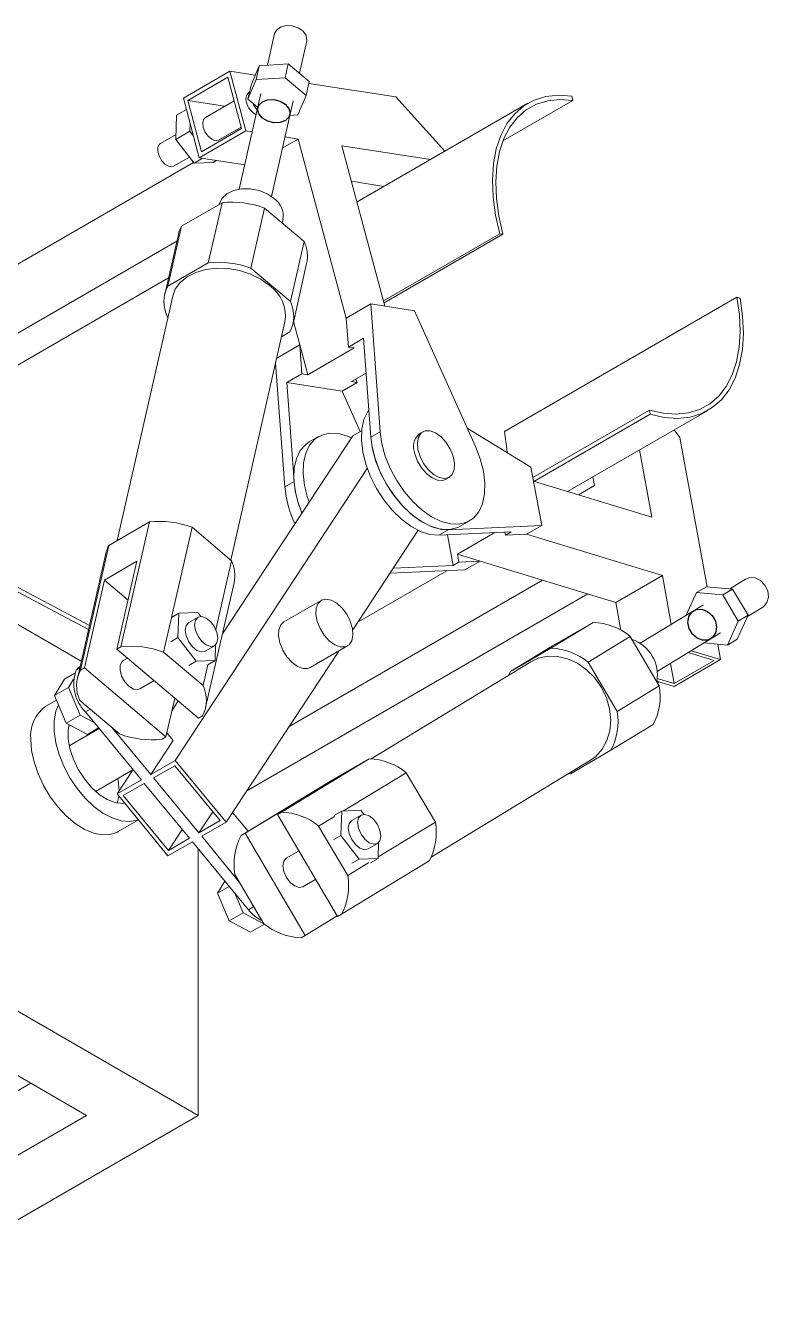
# Model space of a CAD drawing. Header units: millimetres. Extents: x 0 to 1189, y 0 to 841.
# Drawn here: x 316.87 to 339.45, y 124.56 to 163.4 of the extents above; entities that cross this region are included whole.
import ezdxf

# ---------------------------------------------------------------- set-up
doc = ezdxf.new("R2010")
doc.units = ezdxf.units.MM

msp = doc.modelspace()

# ---------------------------------------------------------------- linework, layer by layer
at = {"color": 7, "linetype": 'Continuous', "lineweight": 15}
for p, q in [((324.443, 163.161), (324.224, 162.198)), ((325.195, 161.955), (325.419, 162.939)), ((321.668, 161.198), (323.082, 162.014)), ((323.082, 162.014), (323.568, 160.2)), ((323.855, 161.894), (323.082, 162.014)), ((323.975, 162.182), (323.727, 161.586)), ((323.879, 161.76), (323.975, 162.182)), ((324.859, 162.24), (323.975, 162.182)), ((324.763, 161.818), (324.859, 162.24)), ((325.495, 161.702), (324.859, 162.24)), ((321.801, 161.128), (323.017, 161.83)), ((323.017, 161.83), (323.435, 160.27)), ((323.879, 161.76), (323.631, 161.165)), ((323.631, 161.165), (323.727, 161.586)), ((324.763, 161.818), (323.879, 161.76)), ((325.399, 161.28), (324.763, 161.818)), ((325.399, 161.28), (325.495, 161.702)), ((328.129, 161.233), (325.482, 161.643)), ((322.153, 159.384), (321.668, 161.198)), ((324.028, 161.333), (323.368, 158.433)), ((323.682, 161.386), (323.656, 161.371)), ((325.151, 160.684), (325.399, 161.28)), ((329.613, 159.581), (328.129, 161.233)), ((333.478, 161.254), (333.512, 161.127)), ((321.464, 160.683), (321.76, 160.854)), ((322.218, 159.568), (321.801, 161.128)), ((322.931, 160.953), (321.801, 161.128)), ((323.209, 161.113), (322.341, 160.612)), ((323.631, 161.165), (323.767, 161.05)), ((323.767, 161.05), (323.931, 160.911)), ((324.343, 158.211), (325.003, 161.111)), ((332.142, 161.041), (326.947, 158.042)), ((333.512, 161.127), (331.382, 159.897)), ((321.441, 159.943), (321.464, 160.683)), ((321.865, 160.188), (321.873, 160.433)), ((324.902, 160.668), (325.151, 160.684)), ((321.445, 160.095), (320.969, 159.82)), ((321.441, 159.943), (321.865, 160.188)), ((321.977, 160.042), (321.865, 160.188)), ((323.568, 160.2), (322.153, 159.384)), ((323.435, 160.27), (322.218, 159.568)), ((322.741, 159.919), (323.423, 160.313)), ((323.763, 160.17), (323.568, 160.2)), ((321.994, 159.223), (321.441, 159.943)), ((325.161, 159.953), (324.675, 159.673)), ((325.161, 159.953), (324.754, 160.016)), ((326.619, 154.511), (325.161, 159.953)), ((329.18, 159.331), (326.49, 159.748)), ((326.49, 159.748), (327.795, 154.872)), ((321.369, 159.127), (321.853, 159.407)), ((321.994, 159.223), (322.247, 159.369)), ((323.535, 159.17), (322.153, 159.384)), ((322.571, 159.244), (322.674, 159.303)), ((321.981, 159.24), (309.861, 152.243)), ((322.571, 159.244), (321.994, 159.223)), ((327.766, 158.515), (326.779, 158.668)), ((274.348, 157.855), (322.122, 130.275)), ((321.61, 157.304), (322.843, 158.016)), ((322.843, 158.016), (322.427, 156.188)), ((324.139, 157.855), (323.723, 156.027)), ((324.139, 157.855), (325.34, 156.839)), ((324.672, 157.404), (324.697, 157.515)), ((321.516, 157.056), (321.1, 155.228)), ((321.61, 157.304), (321.194, 155.477)), ((331.288, 157.072), (327.753, 155.031)), ((331.381, 157.058), (327.769, 154.972)), ((331.381, 157.058), (331.288, 157.072)), ((272.651, 156.875), (318.728, 130.275)), ((321.469, 156.85), (311.754, 151.241)), ((325.34, 156.839), (324.924, 155.011)), ((321.194, 155.477), (322.427, 156.188)), ((325.001, 154.341), (325.416, 156.168)), ((323.723, 156.027), (324.924, 155.011)), ((321.214, 155.73), (312.632, 150.776)), ((321.344, 155.172), (319.655, 147.748)), ((338.497, 155.15), (331.426, 151.068)), ((338.594, 155.121), (338.497, 155.15)), ((327.362, 154.939), (326.619, 154.511)), ((327.65, 151.055), (327.362, 154.939)), ((327.362, 154.939), (328.69, 154.734)), ((328.69, 154.734), (330.547, 150.607)), ((321.177, 154.557), (321.2, 154.538)), ((323.11, 147.156), (324.757, 154.396)), ((325.205, 153.694), (325.015, 154.404)), ((326.684, 153.631), (326.619, 154.511)), ((324.654, 153.946), (324.907, 154.092)), ((327.144, 153.897), (326.684, 153.631)), ((327.367, 150.892), (327.144, 153.897)), ((324.505, 153.29), (325.205, 153.694)), ((325.27, 152.815), (325.205, 153.694)), ((325.448, 152.787), (325.205, 153.694)), ((326.862, 153.604), (325.448, 152.787)), ((326.684, 153.631), (326.862, 153.604)), ((324.477, 153.072), (324.452, 153.057)), ((324.472, 153.137), (324.47, 153.136)), ((324.751, 149.381), (324.472, 153.143)), ((325.27, 152.815), (324.811, 152.55)), ((325.448, 152.787), (325.27, 152.815)), ((327.222, 152.839), (326.776, 152.582)), ((326.907, 152.657), (326.954, 152.554)), ((324.811, 152.55), (325.033, 149.545)), ((326.494, 152.289), (324.811, 152.55)), ((326.494, 152.289), (326.954, 152.554)), ((327.046, 151.063), (326.494, 152.289)), ((326.954, 152.554), (326.776, 152.582)), ((335.839, 151.713), (332.293, 149.666)), ((335.862, 151.588), (332.326, 149.547)), ((333.342, 149.238), (337.615, 151.706)), ((335.839, 151.713), (335.862, 151.588)), ((332.235, 149.98), (330.296, 151.165)), ((336.584, 151.11), (336.76, 150.884)), ((326.815, 150.93), (322.856, 144.915)), ((325.778, 150.91), (325.495, 150.747)), ((327.087, 151.087), (326.815, 150.93)), ((327.65, 151.055), (327.367, 150.892)), ((328.947, 151.055), (328.84, 150.994)), ((336.76, 150.884), (337.592, 146.343)), ((335.53, 150.502), (335.905, 148.459)), ((327.259, 149.939), (321.419, 141.066)), ((332.561, 148.203), (332.235, 149.98)), ((324.751, 149.381), (325.033, 149.545)), ((329.64, 149.608), (329.746, 149.67)), ((335.905, 148.459), (332.314, 149.551)), ((334.116, 149.686), (334.165, 149.42)), ((333.675, 149.137), (334.165, 149.42)), ((319.403, 147.603), (320.636, 148.314)), ((320.636, 148.314), (319.772, 144.518)), ((321.931, 148.153), (321.308, 145.413)), ((321.931, 148.153), (323.132, 147.137)), ((328.807, 148.06), (326.815, 145.033)), ((329.714, 148.077), (329.432, 147.914)), ((329.432, 147.914), (331.634, 148.011)), ((329.714, 148.077), (332.561, 148.203)), ((331.14, 147.989), (329.999, 147.33)), ((330.087, 148.182), (330.37, 148.345)), ((331.457, 147.909), (331.44, 148.003)), ((331.634, 148.011), (331.457, 147.909)), ((332.561, 148.203), (332.101, 147.938)), ((319.403, 147.603), (318.539, 143.806)), ((329.866, 146.991), (329.695, 147.925)), ((331.457, 147.909), (332.101, 147.938)), ((332.101, 147.938), (336.23, 146.682)), ((319.309, 147.354), (318.445, 143.558)), ((330.043, 147.093), (329.999, 147.33)), ((329.999, 147.33), (330.687, 147.121)), ((320.258, 147.119), (319.268, 146.548)), ((319.65, 144.448), (320.258, 147.119)), ((323.132, 147.137), (322.656, 145.044)), ((326.967, 145.265), (329.682, 146.832)), ((327.948, 146.755), (330.228, 146.856)), ((329.866, 146.991), (328.05, 146.91)), ((330.043, 147.093), (329.866, 146.991)), ((330.043, 147.093), (330.687, 147.121)), ((330.228, 146.856), (330.687, 147.121)), ((330.687, 147.121), (334.816, 145.866)), ((318.812, 145.17), (316.187, 146.561)), ((319.268, 146.548), (318.66, 143.876)), ((319.268, 146.548), (319.989, 145.938)), ((322.345, 142.67), (323.209, 146.467)), ((324.881, 142.095), (332.586, 146.544)), ((336.23, 146.682), (334.816, 145.866)), ((336.23, 146.682), (336.501, 145.202)), ((338.76, 146.577), (338.276, 146.282)), ((323.594, 140.139), (333.963, 146.125)), ((336.955, 145.478), (337.27, 146.165)), ((337.566, 146.346), (337.27, 146.165)), ((337.27, 146.165), (338.069, 146.094)), ((337.566, 146.346), (338.365, 146.274)), ((338.365, 146.274), (338.069, 146.094)), ((338.069, 146.094), (338.537, 145.297)), ((338.365, 146.274), (338.833, 145.478)), ((325.858, 145.93), (324.727, 145.277)), ((334.816, 145.866), (334.97, 145.024)), ((337.478, 145.796), (335.554, 144.625)), ((338.816, 145.44), (339.28, 145.723)), ((316.465, 145.299), (318.565, 144.087)), ((321.306, 145.402), (321.067, 144.356)), ((321.305, 145.411), (321.527, 145.539)), ((321.527, 145.539), (321.504, 144.798)), ((322.103, 145.561), (321.527, 145.539)), ((322.114, 145.416), (321.831, 145.253)), ((322.197, 145.439), (322.103, 145.561)), ((324.631, 145.186), (324.727, 145.277)), ((338.537, 145.297), (338.206, 144.573)), ((338.833, 145.478), (338.502, 144.753)), ((338.833, 145.478), (338.537, 145.297)), ((334.126, 145.258), (332.843, 144.477)), ((332.893, 144.546), (334.126, 145.258)), ((336.074, 143.771), (337.998, 144.942)), ((319.65, 144.448), (319.772, 144.518)), ((321.283, 144.671), (321.504, 144.798)), ((321.504, 144.798), (322.058, 144.079)), ((322.331, 144.387), (322.614, 144.55)), ((322.635, 144.1), (322.649, 144.578)), ((325.527, 143.892), (326.658, 144.545)), ((332.893, 144.546), (331.61, 143.766)), ((335.252, 144.837), (333.97, 144.056)), ((335.252, 144.837), (336.136, 143.333)), ((338.206, 144.573), (337.496, 144.636)), ((337.911, 144.599), (337.997, 144.131)), ((338.502, 144.753), (338.206, 144.573)), ((319.65, 144.448), (322.13, 142.351)), ((319.969, 144.178), (319.842, 144.105)), ((321.067, 144.356), (322.268, 143.341)), ((326.392, 144.391), (322.967, 139.188)), ((331.61, 143.766), (332.843, 144.477)), ((336.583, 143.314), (337.997, 144.131)), ((336.585, 143.401), (337.802, 144.103)), ((337.802, 144.103), (337.013, 144.343)), ((337.997, 144.131), (337.109, 144.401)), ((318.052, 143.536), (318.365, 143.716)), ((318.539, 143.806), (318.66, 143.876)), ((318.66, 143.876), (321.14, 141.78)), ((321.837, 143.951), (322.058, 144.079)), ((322.058, 144.079), (322.635, 144.1)), ((322.412, 143.973), (322.268, 143.341)), ((322.413, 143.973), (322.635, 144.1)), ((332.229, 144.064), (327.379, 141.112)), ((331.554, 143.653), (331.61, 143.766)), ((333.97, 144.056), (334.853, 142.553)), ((336.473, 144.014), (336.585, 143.401)), ((317.751, 143.039), (318.052, 143.536)), ((318.176, 143.284), (318.327, 143.534)), ((320.342, 143.239), (320.781, 143.492)), ((336.136, 143.333), (334.853, 142.553)), ((336.062, 143.473), (336.583, 143.314)), ((336.075, 143.556), (336.585, 143.401)), ((336.114, 143.457), (336.084, 143.421)), ((317.751, 143.039), (318.176, 143.284)), ((318.103, 142.201), (317.751, 143.039)), ((318.528, 142.446), (318.176, 143.284)), ((321.14, 141.78), (321.409, 142.961)), ((317.81, 142.9), (317.486, 142.714)), ((318.522, 142.887), (319.723, 141.871)), ((321.512, 142.874), (321.324, 142.587)), ((318.103, 142.201), (318.528, 142.446)), ((318.756, 141.858), (318.103, 142.201)), ((318.953, 142.223), (318.528, 142.446)), ((320.394, 140.475), (318.69, 142.541)), ((322.13, 142.351), (322.251, 142.421)), ((319.109, 142.034), (318.2, 141.51)), ((318.756, 141.858), (319.093, 142.053)), ((320.676, 140.638), (319.515, 142.047)), ((321.019, 141.71), (321.14, 141.78)), ((321.359, 141.674), (321.169, 141.905)), ((335.95, 142.154), (334.667, 141.374)), ((321.359, 141.674), (320.676, 140.638)), ((321.419, 141.066), (320.676, 140.638)), ((322.967, 139.188), (321.419, 141.066)), ((327.318, 141.114), (324.655, 139.493)), ((326.086, 140.403), (327.318, 141.114)), ((329.199, 138.123), (334.049, 141.075)), ((333.434, 140.662), (334.667, 141.374)), ((319, 140.124), (320.133, 140.778)), ((320.138, 140.785), (319.651, 140.046)), ((321.407, 140.904), (320.763, 140.533)), ((322.782, 139.236), (321.407, 140.904)), ((328.445, 140.693), (326.533, 139.529)), ((328.445, 140.693), (329.328, 139.19)), ((333.434, 140.662), (333.373, 140.664)), ((320.394, 140.475), (319.651, 140.046)), ((320.48, 140.369), (319.837, 139.998)), ((321.855, 138.701), (320.48, 140.369)), ((322.138, 138.864), (320.763, 140.533)), ((326.086, 140.403), (323.422, 138.781)), ((324.533, 139.423), (326.408, 140.564)), ((326.408, 140.564), (325.418, 139.992)), ((319.651, 140.046), (321.2, 138.167)), ((319.837, 139.998), (321.212, 138.33)), ((325.418, 139.992), (323.543, 138.851)), ((325.418, 139.992), (325.431, 139.969)), ((322.138, 138.864), (322.56, 139.505)), ((323.636, 138.911), (323.163, 139.485)), ((324.533, 139.423), (324.655, 139.493)), ((326.25, 139.393), (326.482, 139.527)), ((326.482, 139.527), (326.459, 138.786)), ((327.058, 139.549), (326.482, 139.527)), ((327.152, 139.427), (327.058, 139.549)), ((319.686, 138.903), (320.301, 139.258)), ((322.138, 138.864), (322.782, 139.236)), ((322.225, 138.759), (322.967, 139.188)), ((324.533, 139.423), (326.357, 136.319)), ((326.26, 139.363), (325.781, 139.072)), ((325.781, 139.072), (326.665, 137.568)), ((327.069, 139.404), (326.786, 139.241)), ((329.328, 139.19), (327.591, 138.132)), ((321.634, 138.97), (321.212, 138.33)), ((321.212, 138.33), (321.855, 138.701)), ((323.378, 137.36), (322.225, 138.759)), ((323.422, 138.781), (323.543, 138.851)), ((323.543, 138.851), (325.367, 135.748)), ((326.238, 138.659), (326.459, 138.786)), ((326.459, 138.786), (327.013, 138.067)), ((321.2, 138.167), (321.942, 138.596)), ((323.645, 136.529), (321.942, 138.596)), ((322.122, 130.275), (322.122, 138.378)), ((325.184, 138.316), (324.797, 138.093)), ((327.286, 138.375), (327.569, 138.538)), ((327.59, 138.089), (327.604, 138.566)), ((329.142, 138.011), (326.479, 136.389)), ((327.306, 137.959), (326.665, 137.568)), ((326.792, 137.939), (327.013, 138.067)), ((327.013, 138.067), (327.59, 138.089)), ((327.358, 137.955), (327.59, 138.089)), ((323.236, 137.602), (324.119, 136.099)), ((322.706, 137.027), (322.93, 137.397)), ((322.706, 137.027), (323.064, 137.234)), ((325.297, 137.227), (325.69, 137.454)), ((323.058, 136.189), (322.706, 137.027)), ((323.483, 136.434), (323.232, 137.031)), ((323.058, 136.189), (323.483, 136.434)), ((324.118, 136.1), (323.483, 136.434)), ((325.367, 135.748), (326.344, 136.342)), ((326.357, 136.319), (326.479, 136.389)), ((323.711, 135.847), (323.058, 136.189)), ((323.711, 135.847), (324.131, 136.089)), ((325.246, 135.678), (325.367, 135.748)), ((312.222, 128.48), (317.03, 131.255)), ((318.728, 130.275), (312.222, 126.52)), ((322.122, 130.275), (312.222, 124.561))]:
    msp.add_line(p, q, dxfattribs=at)
at = {"color": 8, "linetype": 'Continuous', "lineweight": 15}
for p, q in [((318.784, 145.046), (316.128, 146.452)), ((318.516, 143.871), (318.412, 143.811)), ((318.69, 142.541), (318.833, 142.624)), ((323.81, 136.624), (323.645, 136.529))]:
    msp.add_line(p, q, dxfattribs=at)
at = {"color": 7, "linetype": 'Continuous', "lineweight": 15, "flags": 128}
for points in [[(324.443, 163.161), (324.495, 163.264), (324.616, 163.357), (324.786, 163.402), (324.977, 163.394), (325.162, 163.334), (325.311, 163.23), (325.403, 163.099), (325.422, 162.961), (325.419, 162.939)], [(331.288, 157.072), (331.161, 157.637), (331.086, 158.185), (331.065, 158.71), (331.097, 159.203), (331.182, 159.657), (331.319, 160.065), (331.506, 160.422), (331.74, 160.723), (332.018, 160.962), (332.336, 161.137), (332.689, 161.245), (333.071, 161.284), (333.478, 161.254)], [(331.381, 157.058), (331.258, 157.607), (331.185, 158.141), (331.164, 158.651), (331.195, 159.131), (331.278, 159.573), (331.411, 159.97), (331.593, 160.318), (331.821, 160.61), (332.091, 160.843), (332.401, 161.013), (332.744, 161.118), (333.116, 161.156), (333.512, 161.127)], [(322.341, 160.612), (322.284, 160.551), (322.258, 160.442), (322.275, 160.307), (322.333, 160.165), (322.422, 160.038), (322.529, 159.946), (322.638, 159.903), (322.732, 159.915), (322.741, 159.919)], [(321.369, 159.127), (321.319, 159.11), (321.215, 159.125), (321.105, 159.192), (321.004, 159.303), (320.929, 159.44), (320.89, 159.581), (320.893, 159.707), (320.939, 159.797), (320.969, 159.82)], [(322.747, 157.959), (322.752, 157.977), (322.836, 158.149), (322.987, 158.29), (323.192, 158.39), (323.436, 158.442), (323.701, 158.441), (323.968, 158.388), (324.217, 158.287), (324.429, 158.145)], [(321.344, 155.172), (321.423, 155.385), (321.573, 155.592), (321.784, 155.766), (322.046, 155.9), (322.35, 155.988), (322.682, 156.027), (323.029, 156.015), (323.377, 155.953), (323.712, 155.843), (324.02, 155.689), (324.288, 155.499)], [(335.839, 151.713), (336.253, 151.618), (336.648, 151.59), (337.02, 151.629), (337.363, 151.736), (337.671, 151.907), (337.941, 152.141), (338.168, 152.435), (338.349, 152.783), (338.481, 153.182), (338.563, 153.624), (338.593, 154.105), (338.571, 154.616), (338.497, 155.15)], [(335.862, 151.588), (336.287, 151.491), (336.694, 151.462), (337.076, 151.503), (337.428, 151.612), (337.745, 151.788), (338.022, 152.029), (338.255, 152.33), (338.441, 152.689), (338.577, 153.098), (338.661, 153.553), (338.692, 154.047), (338.67, 154.572), (338.594, 155.121)], [(327.306, 151.715), (327.274, 151.669), (327.158, 151.426), (327.092, 151.135), (327.08, 150.805), (327.121, 150.447), (327.214, 150.074), (327.356, 149.697), (327.542, 149.329), (327.766, 148.983), (328.02, 148.67), (328.296, 148.401), (328.585, 148.185), (328.878, 148.028), (329.163, 147.937), (329.432, 147.914)], [(325.495, 150.747), (325.386, 150.671), (325.223, 150.485), (325.107, 150.242), (325.041, 149.951), (325.029, 149.621), (325.07, 149.264), (325.163, 148.89), (325.273, 148.587)], [(325.491, 148.919), (325.446, 149.053), (325.353, 149.427), (325.312, 149.785), (325.324, 150.115), (325.39, 150.406), (325.506, 150.648), (325.669, 150.834), (325.874, 150.957), (326.113, 151.013), (326.379, 151), (326.662, 150.918), (326.775, 150.868)], [(330.087, 148.182), (330.007, 148.142), (329.77, 148.081), (329.506, 148.089), (329.224, 148.166), (328.933, 148.308), (328.642, 148.512), (328.362, 148.771), (328.102, 149.075), (327.871, 149.414), (327.676, 149.778), (327.524, 150.154), (327.42, 150.53), (327.367, 150.892)], [(327.367, 150.892), (327.403, 150.611), (327.496, 150.237), (327.638, 149.86), (327.824, 149.493), (328.048, 149.147), (328.303, 148.834), (328.579, 148.565), (328.868, 148.348), (329.16, 148.192), (329.446, 148.1), (329.714, 148.077)], [(330.547, 150.607), (330.693, 150.23), (330.79, 149.856), (330.834, 149.496), (330.826, 149.164), (330.764, 148.87), (330.652, 148.623), (330.492, 148.433), (330.29, 148.305), (330.053, 148.245), (329.789, 148.253), (329.507, 148.329), (329.215, 148.472), (328.925, 148.676), (328.645, 148.934), (328.385, 149.238), (328.153, 149.578), (327.958, 149.942), (327.806, 150.317), (327.702, 150.693), (327.65, 151.055)], [(329.842, 149.761), (329.9, 149.91), (329.91, 150.099), (329.869, 150.312), (329.782, 150.529), (329.656, 150.731), (329.502, 150.9), (329.335, 151.022), (329.169, 151.085), (329.019, 151.084), (328.897, 151.019), (328.816, 150.895), (328.782, 150.724), (328.798, 150.521), (328.862, 150.304), (328.97, 150.092), (329.111, 149.904), (329.274, 149.757), (329.442, 149.663), (329.602, 149.632), (329.74, 149.666), (329.842, 149.761)], [(331.509, 150.424), (331.5, 150.534), (331.426, 151.068)], [(329.64, 149.608), (329.548, 149.575), (329.395, 149.584), (329.227, 149.656), (329.061, 149.785), (328.911, 149.96), (328.79, 150.166), (328.709, 150.383)], [(338.76, 146.577), (338.884, 146.622), (339.052, 146.612), (339.216, 146.531), (339.349, 146.392), (339.433, 146.216), (339.454, 146.031), (339.409, 145.863), (339.305, 145.739), (339.28, 145.723)], [(325.763, 145.839), (325.865, 145.934), (326.003, 145.968), (326.163, 145.937), (326.331, 145.843), (326.493, 145.696), (326.635, 145.508), (326.742, 145.296), (326.807, 145.079), (326.823, 144.876), (326.789, 144.705), (326.708, 144.581), (326.586, 144.516), (326.436, 144.515), (326.27, 144.578), (326.102, 144.699), (325.949, 144.869), (325.823, 145.071), (325.736, 145.288), (325.695, 145.501), (325.704, 145.69), (325.763, 145.839)], [(322.01, 145.187), (322.037, 145.015), (322.114, 144.839), (322.228, 144.684), (322.364, 144.575), (322.499, 144.528), (322.614, 144.55), (322.69, 144.638), (322.717, 144.779), (322.69, 144.951), (322.614, 145.127), (322.499, 145.282), (322.364, 145.391), (322.228, 145.438), (322.114, 145.416), (322.037, 145.328), (322.01, 145.187)], [(321.831, 145.253), (321.831, 145.253), (321.754, 145.165), (321.727, 145.024), (321.754, 144.852), (321.831, 144.675), (321.945, 144.521), (322.081, 144.411), (322.216, 144.364), (322.331, 144.387)], [(325.527, 143.892), (325.455, 143.863), (325.305, 143.862), (325.138, 143.925), (324.971, 144.046), (324.818, 144.216), (324.692, 144.418), (324.605, 144.635), (324.564, 144.848), (324.573, 145.037), (324.631, 145.186)], [(320.342, 143.239), (320.279, 143.217), (320.15, 143.236), (320.012, 143.32), (319.886, 143.458), (319.792, 143.629), (319.743, 143.806), (319.748, 143.963), (319.805, 144.075), (319.842, 144.105)], [(332.229, 144.064), (332.45, 144.169), (332.737, 144.232), (333.041, 144.228), (333.349, 144.155), (333.648, 144.018), (333.926, 143.821), (334.172, 143.573), (334.376, 143.284)], [(318.532, 143.925), (318.491, 143.898), (318.412, 143.811)], [(334.376, 143.284), (334.529, 142.966), (334.625, 142.631), (334.661, 142.294), (334.634, 141.968), (334.546, 141.667), (334.4, 141.403), (334.202, 141.186), (334.049, 141.075)], [(317.868, 142.76), (317.794, 142.56), (317.744, 142.272), (317.744, 141.95), (317.794, 141.604), (317.892, 141.246), (318.035, 140.887), (318.218, 140.539), (318.436, 140.212), (318.682, 139.918), (318.947, 139.665), (319.224, 139.462), (319.502, 139.316), (319.774, 139.231), (320.03, 139.209), (320.263, 139.252), (320.295, 139.264)], [(318.193, 142.154), (318.169, 142.007), (318.169, 141.725), (318.221, 141.418), (318.324, 141.103), (318.472, 140.792), (318.658, 140.502), (318.875, 140.245), (319.11, 140.033), (319.355, 139.877), (319.596, 139.783), (319.823, 139.756), (319.885, 139.762)], [(317.031, 141.707), (317.056, 141.371), (317.13, 141.018), (317.251, 140.658), (317.415, 140.303), (317.616, 139.964), (317.849, 139.652), (318.105, 139.378), (318.377, 139.149), (318.656, 138.974), (318.932, 138.857), (319.198, 138.804), (319.443, 138.815), (319.661, 138.889), (319.686, 138.903)], [(319.718, 140.155), (319.691, 140.451), (319.679, 140.516)], [(319.657, 139.77), (319.691, 139.89), (319.706, 139.979)], [(326.786, 139.241), (326.786, 139.241), (326.709, 139.153), (326.682, 139.012)], [(327.672, 138.767), (327.645, 138.939), (327.569, 139.115), (327.454, 139.27), (327.319, 139.379), (327.183, 139.426), (327.069, 139.404), (326.992, 139.316), (326.965, 139.175), (326.992, 139.003), (327.069, 138.827), (327.183, 138.672), (327.319, 138.563), (327.454, 138.516), (327.569, 138.538), (327.645, 138.626), (327.672, 138.767)], [(326.682, 139.012), (326.709, 138.84), (326.786, 138.663), (326.9, 138.509), (327.036, 138.4), (327.171, 138.352), (327.286, 138.375)], [(325.297, 137.227), (325.187, 137.204), (325.052, 137.249), (324.916, 137.356), (324.8, 137.51), (324.722, 137.686), (324.694, 137.858), (324.719, 138.001), (324.794, 138.091), (324.797, 138.093)]]:
    msp.add_lwpolyline(points, dxfattribs=at)
at = {"color": 7, "linetype": 'Continuous', "flags": 128}
for points in [[(324.769, 160.512), (324.609, 160.454), (324.42, 160.449), (324.231, 160.497), (324.071, 160.592), (323.964, 160.718), (323.926, 160.856), (323.963, 160.987), (324.069, 161.088), (324.229, 161.146), (324.418, 161.151), (324.607, 161.103), (324.767, 161.009), (324.875, 160.883), (324.913, 160.744), (324.876, 160.614), (324.769, 160.512)], [(337.036, 145.438), (337.127, 145.575), (337.266, 145.653), (337.432, 145.66), (337.599, 145.596), (337.742, 145.469), (337.84, 145.301), (337.877, 145.115), (337.847, 144.94), (337.756, 144.803), (337.617, 144.725), (337.452, 144.718), (337.285, 144.782), (337.141, 144.908), (337.044, 145.077), (337.007, 145.263), (337.036, 145.438)]]:
    msp.add_lwpolyline(points, dxfattribs=at)
at = {"color": 7, "linetype": 'Continuous', "lineweight": 15}
for centre, radius, start, end in [((323.829, 161.174), 0.262, 131.2594, 204.4729), ((324.167, 161.205), 0.593, 193.5188, 241.077), ((324.367, 161.319), 0.658, 204.2126, 226.6558), ((324.062, 157.617), 0.643, 350.8924, 55.1895), ((323.154, 155.24), 2.794, 69.3748, 96.4038), ((322.466, 156.839), 0.974, 151.467, 167.1502), ((324.377, 156.389), 1.062, 348.0096, 25.0709), ((322.739, 153.412), 2.794, 69.3748, 96.4045), ((322.1, 155), 1.023, 152.2372, 205.6425), ((323.641, 154.573), 1.129, 351.0046, 55.0775), ((324.001, 154.569), 1.023, 332.2368, 25.6424), ((329.185, 150.601), 0.523, 131.1794, 204.5527), ((328.193, 149.827), 3.172, 185.1043, 203.0019), ((328.044, 149.695), 3.308, 185.433, 205.6105), ((320.947, 145.538), 2.794, 69.3748, 96.4045), ((320.259, 147.137), 0.975, 151.4702, 167.1421), ((322.17, 146.687), 1.062, 348.0097, 25.071), ((334.065, 143.379), 1.88, 50.8365, 88.156), ((320.083, 141.742), 2.794, 69.3743, 96.4051), ((334.959, 143.702), 1.099, 29.2273, 71.5529), ((332.783, 142.598), 1.88, 50.8367, 88.1552), ((334.996, 143.668), 1.084, 349.5984, 31.7613), ((319.547, 143.394), 1.209, 159.8484, 224.8703), ((319.444, 143.33), 1.023, 152.2362, 205.6434), ((321.346, 142.898), 1.023, 332.2363, 25.6439), ((334.324, 143.015), 1.839, 332.0942, 9.9692), ((318.125, 141.818), 1.1, 125.5016, 185.8103), ((333.042, 142.234), 1.839, 332.0937, 9.9687), ((320.707, 144.486), 2.794, 249.3743, 276.4044), ((327.258, 139.236), 1.88, 50.8364, 88.1559), ((324.594, 137.614), 1.88, 50.8364, 88.1559), ((327.517, 138.871), 1.839, 332.0925, 9.9699), ((325.047, 137.92), 1.839, 152.0941, 189.9687), ((324.853, 137.25), 1.839, 332.0939, 9.9686), ((324.567, 137.242), 1.165, 217.7339, 244.4917), ((325.306, 137.556), 1.88, 230.8367, 268.1552)]:
    msp.add_arc(centre, radius, start, end, dxfattribs=at)

doc.saveas('drawing.dxf')
